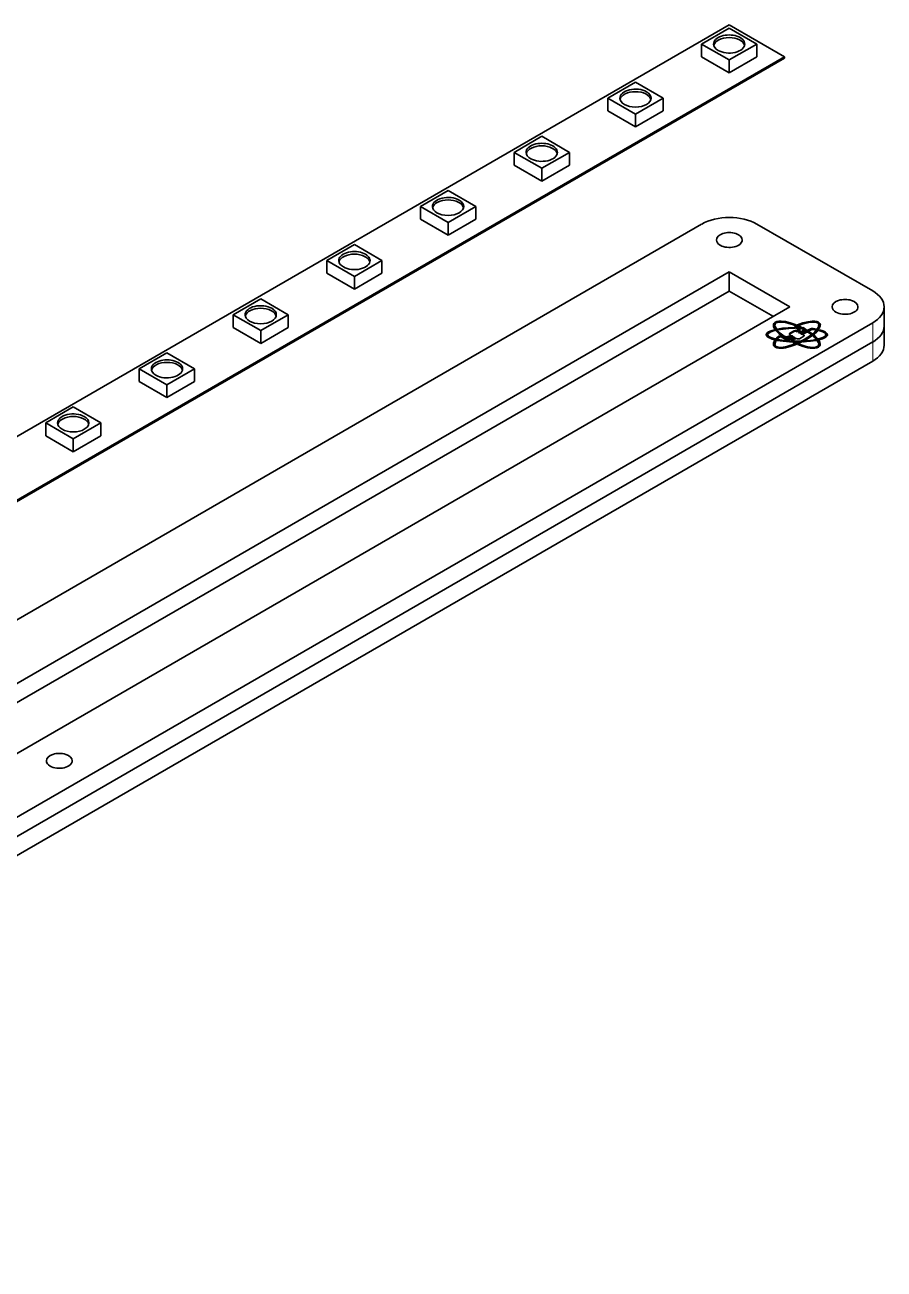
# Model space of a CAD drawing. Extents: x 276 to 1434, y 180 to 714.
# Drawn here: x 943.9 to 1053.8, y 555.1 to 714.2 of the extents above; entities that cross this region are included whole.
import ezdxf

# ---------------------------------------------------------------- set-up
doc = ezdxf.new("R2010")
doc.units = 0

msp = doc.modelspace()

# ---------------------------------------------------------------- linework, layer by layer
at = {"color": 7, "lineweight": 35}
for p, q in [((859.06, 613.23), (1033.97, 714.22)), ((1041.04, 710.13), (866.13, 609.15)), ((1041.04, 709.97), (866.13, 608.99)), ((854.46, 587.14), (1030.45, 688.75)), ((1033.97, 682.64), (858.35, 581.25)), ((1033.97, 680.19), (860.48, 580.02)), ((866.13, 576.76), (1041.75, 678.15)), ((1052.33, 676.12), (851.25, 560.03)), ((1052.33, 673.67), (851.25, 557.58)), ((1052.33, 673.67), (851.25, 557.58)), ((1052.33, 671.22), (851.25, 555.13))]:
    msp.add_line(p, q, dxfattribs=at)
at = {"color": 7, "lineweight": 35, "ltscale": 0.102061}
for p, q in [((1030.43, 711.77), (1033.97, 713.81)), ((1037.5, 711.77), (1033.97, 713.81)), ((1018.45, 704.85), (1021.98, 706.89)), ((1025.52, 704.85), (1021.98, 706.89)), ((970.49, 675.53), (974.03, 673.49)), ((977.56, 675.53), (974.03, 673.49)), ((958.5, 670.24), (962.04, 668.2)), ((965.57, 670.24), (962.04, 668.2)), ((958.5, 668.61), (962.04, 666.56)), ((965.57, 668.61), (962.04, 666.56)), ((946.52, 663.32), (950.05, 661.28)), ((953.59, 663.32), (950.05, 661.28)), ((946.52, 661.68), (950.05, 659.64)), ((953.59, 661.68), (950.05, 659.64))]:
    msp.add_line(p, q, dxfattribs=at)
at = {"color": 7, "lineweight": 35, "ltscale": 0.204123}
msp.add_line((1041.04, 710.13), (1033.97, 714.22), dxfattribs=at)
at = {"color": 7, "lineweight": 35, "ltscale": 0.040825}
for p, q in [((1030.43, 710.13), (1030.43, 711.77)), ((1037.5, 710.13), (1037.5, 711.77)), ((1033.97, 708.09), (1033.97, 709.73)), ((1018.45, 703.21), (1018.45, 704.85)), ((1025.52, 703.21), (1025.52, 704.85)), ((1021.98, 701.17), (1021.98, 702.8)), ((1006.46, 696.29), (1006.46, 697.92)), ((1013.53, 696.29), (1013.53, 697.92)), ((1009.99, 694.25), (1009.99, 695.88)), ((994.47, 689.37), (994.47, 691)), ((1001.54, 689.37), (1001.54, 691)), ((998, 687.33), (998, 688.96)), ((982.48, 682.45), (982.48, 684.08)), ((989.55, 682.45), (989.55, 684.08)), ((986.02, 680.41), (986.02, 682.04)), ((970.49, 675.53), (970.49, 677.16)), ((977.56, 675.53), (977.56, 677.16)), ((958.5, 668.61), (958.5, 670.24)), ((965.57, 668.61), (965.57, 670.24)), ((962.04, 666.56), (962.04, 668.2)), ((946.52, 661.68), (946.52, 663.32)), ((953.59, 661.68), (953.59, 663.32)), ((950.05, 659.64), (950.05, 661.28))]:
    msp.add_line(p, q, dxfattribs=at)
at = {"color": 7, "lineweight": 35, "ltscale": 0.102062}
for p, q in [((1030.43, 711.77), (1033.97, 709.73)), ((1037.5, 711.77), (1033.97, 709.73)), ((1030.43, 710.13), (1033.97, 708.09)), ((1037.5, 710.13), (1033.97, 708.09)), ((1018.45, 704.85), (1021.98, 702.8)), ((1025.52, 704.85), (1021.98, 702.8)), ((1018.45, 703.21), (1021.98, 701.17)), ((1025.52, 703.21), (1021.98, 701.17)), ((1006.46, 697.92), (1009.99, 699.97)), ((1013.53, 697.92), (1009.99, 699.97)), ((1006.46, 697.92), (1009.99, 695.88)), ((1013.53, 697.92), (1009.99, 695.88)), ((1006.46, 696.29), (1009.99, 694.25)), ((1013.53, 696.29), (1009.99, 694.25)), ((994.47, 691), (998, 693.04)), ((1001.54, 691), (998, 693.04)), ((994.47, 691), (998, 688.96)), ((1001.54, 691), (998, 688.96)), ((994.47, 689.37), (998, 687.33)), ((1001.54, 689.37), (998, 687.33)), ((982.48, 684.08), (986.02, 686.12)), ((989.55, 684.08), (986.02, 686.12)), ((982.48, 684.08), (986.02, 682.04)), ((989.55, 684.08), (986.02, 682.04)), ((982.48, 682.45), (986.02, 680.41)), ((989.55, 682.45), (986.02, 680.41)), ((970.49, 677.16), (974.03, 679.2)), ((977.56, 677.16), (974.03, 679.2)), ((970.49, 677.16), (974.03, 675.12)), ((977.56, 677.16), (974.03, 675.12)), ((958.5, 670.24), (962.04, 672.28)), ((965.57, 670.24), (962.04, 672.28)), ((946.52, 663.32), (950.05, 665.36)), ((953.59, 663.32), (950.05, 665.36))]:
    msp.add_line(p, q, dxfattribs=at)
at = {"color": 7, "lineweight": 35, "ltscale": 0.004083}
msp.add_line((1041.04, 709.97), (1041.04, 710.13), dxfattribs=at)
at = {"color": 7, "lineweight": 35, "ltscale": 0.427424}
msp.add_line((1052.33, 680.2), (1037.53, 688.75), dxfattribs=at)
at = {"color": 7, "lineweight": 35, "ltscale": 0.224538}
msp.add_line((1041.75, 678.15), (1033.97, 682.64), dxfattribs=at)
at = {"color": 7, "lineweight": 35, "ltscale": 0.061238}
msp.add_line((1033.97, 682.64), (1033.97, 680.19), dxfattribs=at)
at = {"color": 7, "lineweight": 35, "ltscale": 0.1633}
msp.add_line((1039.63, 676.93), (1033.97, 680.19), dxfattribs=at)
at = {"color": 7, "lineweight": 35, "ltscale": 0.061237}
for p, q in [((1053.8, 675.71), (1053.8, 678.16)), ((1053.8, 673.26), (1053.8, 675.71))]:
    msp.add_line(p, q, dxfattribs=at)
at = {"color": 7, "lineweight": 13, "ltscale": 0.002042}
for p, q in [((1039.86, 676.2), (1039.86, 676.12)), ((1045.4, 676.2), (1045.4, 676.12)), ((1042.29, 675.11), (1042.29, 675.03)), ((1042.59, 675.11), (1042.59, 675.03)), ((1042.63, 675.51), (1042.63, 675.43)), ((1042.8, 675.13), (1042.8, 675.05)), ((1043.08, 674.97), (1043.08, 674.89)), ((1043.18, 674.97), (1043.18, 674.89)), ((1043.51, 674.58), (1043.51, 674.5)), ((1044.3, 675.32), (1044.3, 675.24)), ((1044.72, 675.39), (1044.72, 675.31)), ((1040.2, 674.32), (1040.2, 674.24)), ((1040.77, 674.32), (1040.77, 674.24)), ((1041.3, 674.09), (1041.3, 674.01)), ((1041.61, 674.41), (1041.61, 674.33)), ((1041.64, 674.4), (1041.64, 674.32)), ((1042.16, 674.09), (1042.16, 674.01)), ((1042.2, 674.08), (1042.2, 674)), ((1043.63, 674.03), (1043.63, 673.94)), ((1045.25, 673.09), (1045.25, 673))]:
    msp.add_line(p, q, dxfattribs=at)
at = {"color": 7, "lineweight": 35, "ltscale": 0.040823}
msp.add_line((974.03, 673.49), (974.03, 675.12), dxfattribs=at)
at = {"color": 7, "lineweight": 35, "ltscale": 0.000151093}
for p, q in [((1038.92, 674.6), (1038.92, 674.61)), ((1038.92, 674.52), (1038.92, 674.53))]:
    msp.add_line(p, q, dxfattribs=at)
at = {"color": 7, "lineweight": 35, "ltscale": 0.002042}
for p, q in [((1038.92, 674.61), (1038.92, 674.53)), ((1038.92, 674.6), (1038.92, 674.52)), ((1039.76, 675.24), (1039.76, 675.16)), ((1041.83, 674.57), (1041.83, 674.49)), ((1042.3, 675.53), (1042.3, 675.45)), ((1042.41, 675.7), (1042.41, 675.62)), ((1042.57, 675.6), (1042.57, 675.52)), ((1042.68, 675.06), (1042.68, 674.98)), ((1042.85, 675.15), (1042.85, 675.06)), ((1042.86, 674.96), (1042.86, 674.87)), ((1043.24, 674.74), (1043.24, 674.66)), ((1043.42, 674.63), (1043.42, 674.55)), ((1044.43, 674.56), (1044.43, 674.47)), ((1045.43, 675.82), (1045.43, 675.74)), ((1045.51, 675.24), (1045.51, 675.15)), ((1040.22, 673.99), (1040.22, 673.91)), ((1040.49, 674.43), (1040.49, 674.35)), ((1041, 674.43), (1041, 674.35)), ((1041.14, 674.19), (1041.14, 674.1)), ((1041.59, 674.09), (1041.59, 674.01)), ((1041.62, 674.42), (1041.62, 674.34)), ((1041.9, 674.26), (1041.9, 674.18)), ((1042.11, 674.41), (1042.11, 674.33)), ((1042.17, 674.1), (1042.17, 674.02)), ((1042.39, 674.25), (1042.39, 674.17)), ((1042.42, 673.62), (1042.42, 673.53)), ((1042.63, 673.79), (1042.63, 673.71)), ((1042.93, 673.4), (1042.93, 673.32)), ((1045.43, 673.38), (1045.43, 673.3))]:
    msp.add_line(p, q, dxfattribs=at)
at = {"color": 7, "lineweight": 35, "ltscale": 0.001206}
msp.add_line((1039.79, 675.12), (1039.76, 675.16), dxfattribs=at)
at = {"color": 7, "lineweight": 35, "ltscale": 0.00204}
for p, q in [((1039.83, 675.82), (1039.83, 675.74)), ((1042.96, 674.9), (1042.96, 674.82)), ((1043.14, 674.79), (1043.14, 674.71)), ((1043.48, 675.18), (1043.48, 675.1)), ((1043.76, 675.02), (1043.76, 674.93)), ((1046.34, 674.6), (1046.34, 674.52)), ((1039.83, 673.38), (1039.83, 673.3)), ((1040.62, 674.43), (1040.62, 674.35)), ((1043.68, 673.82), (1043.68, 673.74)), ((1045.03, 673.99), (1045.03, 673.9))]:
    msp.add_line(p, q, dxfattribs=at)
at = {"color": 7, "lineweight": 35, "ltscale": 0.002404}
for p, q in [((1041.79, 674.55), (1041.71, 674.5)), ((1042.8, 675.13), (1042.72, 675.09)), ((1042.8, 675.05), (1042.72, 675)), ((1042.9, 674.98), (1042.99, 675.03)), ((1043.53, 674.85), (1043.61, 674.8)), ((1041.73, 674.36), (1041.64, 674.4)), ((1041.89, 674.4), (1041.97, 674.44)), ((1042.07, 674.39), (1041.99, 674.34)), ((1042.17, 674.23), (1042.25, 674.28)), ((1042.28, 674.03), (1042.2, 674.08)), ((1042.35, 674.23), (1042.26, 674.18)), ((1042.45, 674.07), (1042.53, 674.12))]:
    msp.add_line(p, q, dxfattribs=at)
at = {"color": 7, "lineweight": 35, "ltscale": 0.015889}
for p, q in [((1042.29, 675.11), (1041.74, 674.79)), ((1042.29, 675.03), (1041.74, 674.71)), ((1042.96, 674.09), (1043.51, 674.41))]:
    msp.add_line(p, q, dxfattribs=at)
at = {"color": 7, "lineweight": 13, "ltscale": 0.00204}
for p, q in [((1041.74, 674.79), (1041.74, 674.71)), ((1042.9, 675.13), (1042.9, 675.05)), ((1042.92, 675.35), (1042.92, 675.27)), ((1043.36, 674.81), (1043.36, 674.73)), ((1043.46, 674.81), (1043.46, 674.73)), ((1040, 673.09), (1040, 673.01)), ((1041.29, 674.34), (1041.29, 674.26)), ((1041.92, 674.24), (1041.92, 674.16))]:
    msp.add_line(p, q, dxfattribs=at)
at = {"color": 7, "lineweight": 35, "ltscale": 0.002509}
for p, q in [((1041.74, 674.62), (1041.83, 674.57)), ((1042.68, 675.06), (1042.59, 675.11)), ((1042.68, 674.98), (1042.59, 675.03)), ((1043.51, 674.58), (1043.42, 674.63)), ((1043.51, 674.5), (1043.42, 674.55)), ((1042.57, 674.14), (1042.66, 674.09))]:
    msp.add_line(p, q, dxfattribs=at)
at = {"color": 7, "lineweight": 35, "ltscale": 0.001149}
for p, q in [((1041.83, 674.57), (1041.79, 674.55)), ((1042.72, 675.09), (1042.68, 675.06)), ((1042.72, 675), (1042.68, 674.98)), ((1042.86, 674.96), (1042.9, 674.98)), ((1043, 674.92), (1042.96, 674.9)), ((1043.14, 674.79), (1043.18, 674.82)), ((1043.27, 674.76), (1043.24, 674.74)), ((1043.27, 674.68), (1043.24, 674.66)), ((1043.42, 674.63), (1043.46, 674.66)), ((1041.83, 674.49), (1041.79, 674.47)), ((1041.97, 674.44), (1042.01, 674.47)), ((1042.11, 674.41), (1042.07, 674.39)), ((1042.25, 674.28), (1042.29, 674.31))]:
    msp.add_line(p, q, dxfattribs=at)
at = {"color": 7, "lineweight": 35, "ltscale": 0.00095161}
msp.add_line((1042.31, 675.41), (1042.3, 675.45), dxfattribs=at)
at = {"color": 7, "lineweight": 35, "ltscale": 0.000445078}
msp.add_line((1042.38, 675.62), (1042.37, 675.6), dxfattribs=at)
at = {"color": 7, "lineweight": 13, "ltscale": 0.000886536}
msp.add_line((1042.38, 675.62), (1042.38, 675.58), dxfattribs=at)
at = {"color": 7, "lineweight": 35, "ltscale": 0.004508}
for p, q in [((1042.58, 675.63), (1042.41, 675.7)), ((1042.58, 675.55), (1042.41, 675.62))]:
    msp.add_line(p, q, dxfattribs=at)
at = {"color": 7, "lineweight": 35, "ltscale": 0.008363}
for p, q in [((1042.49, 675.43), (1042.78, 675.27)), ((1042.92, 675.35), (1042.63, 675.51))]:
    msp.add_line(p, q, dxfattribs=at)
at = {"color": 7, "lineweight": 35, "ltscale": 0.000190954}
msp.add_line((1042.57, 675.6), (1042.57, 675.61), dxfattribs=at)
at = {"color": 7, "lineweight": 35, "ltscale": 0.008362}
msp.add_line((1042.92, 675.27), (1042.63, 675.43), dxfattribs=at)
at = {"color": 7, "lineweight": 35, "ltscale": 0.004695}
for p, q in [((1042.72, 675.86), (1042.89, 675.79)), ((1042.93, 673.4), (1042.76, 673.33))]:
    msp.add_line(p, q, dxfattribs=at)
at = {"color": 7, "lineweight": 35, "ltscale": 0.001673}
msp.add_line((1042.8, 675.53), (1042.73, 675.53), dxfattribs=at)
at = {"color": 7, "lineweight": 35, "ltscale": 0.005906}
msp.add_line((1042.73, 675.53), (1042.94, 675.41), dxfattribs=at)
at = {"color": 7, "lineweight": 35, "ltscale": 0.000941467}
msp.add_line((1042.8, 675.53), (1042.8, 675.49), dxfattribs=at)
at = {"color": 7, "lineweight": 35, "ltscale": 0.000271606}
msp.add_line((1042.84, 675.2), (1042.85, 675.2), dxfattribs=at)
at = {"color": 7, "lineweight": 35, "ltscale": 0.002717}
for p, q in [((1042.96, 674.9), (1042.86, 674.96)), ((1042.96, 674.82), (1042.86, 674.87)), ((1043.24, 674.74), (1043.14, 674.79)), ((1043.24, 674.66), (1043.14, 674.71)), ((1042.01, 674.47), (1042.11, 674.41))]:
    msp.add_line(p, q, dxfattribs=at)
at = {"color": 7, "lineweight": 35, "ltscale": 0.001201}
for p, q in [((1042.94, 675.11), (1042.9, 675.13)), ((1043.5, 674.79), (1043.46, 674.81))]:
    msp.add_line(p, q, dxfattribs=at)
at = {"color": 7, "lineweight": 35, "ltscale": 0.001202}
for p, q in [((1042.94, 675.03), (1042.9, 675.05)), ((1042.99, 675.09), (1042.94, 675.11)), ((1043.22, 674.95), (1043.18, 674.97)), ((1043.22, 674.87), (1043.18, 674.89)), ((1043.26, 674.92), (1043.22, 674.95)), ((1043.5, 674.71), (1043.46, 674.73)), ((1041.71, 674.44), (1041.75, 674.42)), ((1041.75, 674.42), (1041.79, 674.4)), ((1041.99, 674.28), (1042.03, 674.26)), ((1042.03, 674.26), (1042.07, 674.23)), ((1042.26, 674.12), (1042.31, 674.1)), ((1042.31, 674.1), (1042.35, 674.07))]:
    msp.add_line(p, q, dxfattribs=at)
at = {"color": 7, "lineweight": 35, "ltscale": 0.002805}
msp.add_line((1042.94, 675.41), (1043.05, 675.41), dxfattribs=at)
at = {"color": 7, "lineweight": 35, "ltscale": 0.000624196}
msp.add_line((1042.97, 675.02), (1042.94, 675.03), dxfattribs=at)
at = {"color": 7, "lineweight": 35, "ltscale": 0.001148}
for p, q in [((1043, 674.84), (1042.96, 674.82)), ((1042.11, 674.33), (1042.07, 674.31))]:
    msp.add_line(p, q, dxfattribs=at)
at = {"color": 7, "lineweight": 35, "ltscale": 0.001881}
msp.add_line((1042.97, 675.17), (1043.03, 675.13), dxfattribs=at)
at = {"color": 7, "lineweight": 13, "ltscale": 0.001463}
for p, q in [((1042.99, 675.09), (1042.99, 675.03)), ((1043.26, 674.92), (1043.26, 674.87)), ((1043.54, 674.76), (1043.54, 674.7)), ((1041.71, 674.5), (1041.71, 674.44)), ((1041.99, 674.34), (1041.99, 674.28)), ((1042.26, 674.18), (1042.26, 674.12))]:
    msp.add_line(p, q, dxfattribs=at)
at = {"color": 7, "lineweight": 35, "ltscale": 0.002406}
for p, q in [((1043.08, 674.97), (1043, 674.92)), ((1043.08, 674.89), (1043, 674.84)), ((1043.18, 674.82), (1043.26, 674.87)), ((1043.36, 674.81), (1043.27, 674.76)), ((1043.36, 674.73), (1043.27, 674.68)), ((1043.46, 674.66), (1043.54, 674.7))]:
    msp.add_line(p, q, dxfattribs=at)
at = {"color": 7, "lineweight": 35, "ltscale": 0.007108}
for p, q in [((1043.46, 675.17), (1043.22, 675.02)), ((1043.36, 674.94), (1043.6, 675.08))]:
    msp.add_line(p, q, dxfattribs=at)
at = {"color": 7, "lineweight": 35, "ltscale": 0.000893331}
for p, q in [((1043.22, 675.02), (1043.25, 675.01)), ((1042.04, 674.18), (1042, 674.19)), ((1042.32, 674.02), (1042.28, 674.03))]:
    msp.add_line(p, q, dxfattribs=at)
at = {"color": 7, "lineweight": 35, "ltscale": 0.000626079}
msp.add_line((1043.24, 674.85), (1043.22, 674.87), dxfattribs=at)
at = {"color": 7, "lineweight": 35, "ltscale": 0.002403}
for p, q in [((1043.25, 675.01), (1043.33, 674.96)), ((1042, 674.19), (1041.92, 674.24))]:
    msp.add_line(p, q, dxfattribs=at)
at = {"color": 7, "lineweight": 35, "ltscale": 0.004962}
msp.add_line((1043.46, 675.08), (1043.29, 674.98), dxfattribs=at)
at = {"color": 7, "lineweight": 35, "ltscale": 0.000790719}
for p, q in [((1043.33, 674.96), (1043.36, 674.94)), ((1041.92, 674.24), (1041.9, 674.26))]:
    msp.add_line(p, q, dxfattribs=at)
at = {"color": 7, "lineweight": 35, "ltscale": 0.000707595}
for p, q in [((1043.48, 675.18), (1043.46, 675.17)), ((1043.48, 675.1), (1043.46, 675.08))]:
    msp.add_line(p, q, dxfattribs=at)
at = {"color": 7, "lineweight": 35, "ltscale": 0.004077}
msp.add_line((1043.63, 675.1), (1043.48, 675.18), dxfattribs=at)
at = {"color": 7, "lineweight": 35, "ltscale": 0.00209}
msp.add_line((1043.56, 675.06), (1043.48, 675.1), dxfattribs=at)
at = {"color": 7, "lineweight": 35, "ltscale": 0.007734}
msp.add_line((1043.76, 675.02), (1043.5, 674.86), dxfattribs=at)
at = {"color": 7, "lineweight": 35, "ltscale": 0.001204}
msp.add_line((1043.54, 674.76), (1043.5, 674.79), dxfattribs=at)
at = {"color": 7, "lineweight": 35, "ltscale": 0.000626839}
msp.add_line((1043.52, 674.69), (1043.5, 674.71), dxfattribs=at)
at = {"color": 7, "lineweight": 35, "ltscale": 0.005537}
msp.add_line((1043.76, 674.93), (1043.57, 674.82), dxfattribs=at)
at = {"color": 7, "lineweight": 35, "ltscale": 0.00070675}
msp.add_line((1043.6, 675.08), (1043.63, 675.1), dxfattribs=at)
at = {"color": 7, "lineweight": 35, "ltscale": 0.00078981}
for p, q in [((1043.61, 674.8), (1043.64, 674.78)), ((1041.92, 674.16), (1041.9, 674.18)), ((1042.2, 674.08), (1042.17, 674.1)), ((1042.2, 674), (1042.17, 674.02))]:
    msp.add_line(p, q, dxfattribs=at)
at = {"color": 7, "lineweight": 35, "ltscale": 0.007527}
msp.add_line((1043.64, 674.78), (1043.9, 674.93), dxfattribs=at)
at = {"color": 7, "lineweight": 35, "ltscale": 0.004002}
msp.add_line((1043.9, 674.93), (1043.76, 675.02), dxfattribs=at)
at = {"color": 7, "lineweight": 35, "ltscale": 0.002018}
msp.add_line((1043.83, 674.89), (1043.76, 674.93), dxfattribs=at)
at = {"color": 7, "lineweight": 35, "ltscale": 0.007577}
msp.add_line((1044.3, 675.32), (1044.04, 675.17), dxfattribs=at)
at = {"color": 7, "lineweight": 35, "ltscale": 0.004025}
msp.add_line((1044.04, 675.17), (1044.17, 675.09), dxfattribs=at)
at = {"color": 7, "lineweight": 35, "ltscale": 0.005589}
msp.add_line((1044.3, 675.24), (1044.11, 675.13), dxfattribs=at)
at = {"color": 7, "lineweight": 35, "ltscale": 0.007683}
msp.add_line((1044.17, 675.09), (1044.44, 675.24), dxfattribs=at)
at = {"color": 7, "lineweight": 35, "ltscale": 0.00392}
msp.add_line((1044.55, 674.46), (1044.43, 674.56), dxfattribs=at)
at = {"color": 7, "lineweight": 35, "ltscale": 0.004081}
msp.add_line((1044.7, 674.77), (1044.83, 674.68), dxfattribs=at)
at = {"color": 7, "lineweight": 35, "ltscale": 0.00334}
for p, q in [((1045.04, 675.22), (1045.12, 675.32)), ((1045.42, 674.07), (1045.5, 673.96))]:
    msp.add_line(p, q, dxfattribs=at)
at = {"color": 7, "lineweight": 35, "ltscale": 0.003343}
msp.add_line((1045.51, 675.24), (1045.42, 675.13), dxfattribs=at)
at = {"color": 7, "lineweight": 35, "ltscale": 0.001178}
msp.add_line((1045.51, 675.15), (1045.48, 675.12), dxfattribs=at)
at = {"color": 7, "lineweight": 13, "ltscale": 0.061238}
msp.add_line((1052.33, 673.67), (1052.33, 676.12), dxfattribs=at)
at = {"color": 7, "lineweight": 35, "ltscale": 0.001186}
msp.add_line((1040.22, 673.91), (1040.19, 673.87), dxfattribs=at)
at = {"color": 7, "lineweight": 35, "ltscale": 0.004602}
msp.add_line((1040.77, 674.32), (1040.62, 674.43), dxfattribs=at)
at = {"color": 7, "lineweight": 35, "ltscale": 0.004603}
msp.add_line((1040.77, 674.24), (1040.62, 674.35), dxfattribs=at)
at = {"color": 7, "lineweight": 35, "ltscale": 0.013694}
msp.add_line((1040.69, 674.28), (1041.16, 674.01), dxfattribs=at)
at = {"color": 7, "lineweight": 35, "ltscale": 0.004783}
for p, q in [((1041.3, 674.09), (1041.14, 674.19)), ((1041.3, 674.01), (1041.14, 674.1))]:
    msp.add_line(p, q, dxfattribs=at)
at = {"color": 7, "lineweight": 35, "ltscale": 0.008676}
for p, q in [((1041.9, 674.26), (1041.59, 674.09)), ((1041.9, 674.18), (1041.59, 674.01)), ((1041.74, 674.01), (1042.04, 674.18))]:
    msp.add_line(p, q, dxfattribs=at)
at = {"color": 7, "lineweight": 35, "ltscale": 0.000419028}
for p, q in [((1041.62, 674.42), (1041.61, 674.41)), ((1041.62, 674.34), (1041.61, 674.33))]:
    msp.add_line(p, q, dxfattribs=at)
at = {"color": 7, "lineweight": 35, "ltscale": 0.000655126}
for p, q in [((1041.64, 674.4), (1041.62, 674.42)), ((1041.64, 674.32), (1041.62, 674.34))]:
    msp.add_line(p, q, dxfattribs=at)
at = {"color": 7, "lineweight": 35, "ltscale": 0.001194}
msp.add_line((1041.68, 674.3), (1041.64, 674.32), dxfattribs=at)
at = {"color": 7, "lineweight": 35, "ltscale": 0.001825}
msp.add_line((1041.79, 674.47), (1041.73, 674.43), dxfattribs=at)
at = {"color": 7, "lineweight": 13, "ltscale": 0.000927734}
msp.add_line((1041.73, 674.36), (1041.73, 674.32), dxfattribs=at)
at = {"color": 7, "lineweight": 35, "ltscale": 0.000524257}
msp.add_line((1041.74, 674.33), (1041.76, 674.34), dxfattribs=at)
at = {"color": 7, "lineweight": 35, "ltscale": 0.001198}
msp.add_line((1041.96, 674.14), (1041.92, 674.16), dxfattribs=at)
at = {"color": 7, "lineweight": 35, "ltscale": 0.004983}
msp.add_line((1041.98, 673.85), (1042.18, 673.85), dxfattribs=at)
at = {"color": 7, "lineweight": 13, "ltscale": 0.000836182}
msp.add_line((1042, 674.19), (1042, 674.16), dxfattribs=at)
at = {"color": 7, "lineweight": 35, "ltscale": 0.001826}
for p, q in [((1042.07, 674.31), (1042.01, 674.27)), ((1042.35, 674.15), (1042.28, 674.11))]:
    msp.add_line(p, q, dxfattribs=at)
at = {"color": 7, "lineweight": 35, "ltscale": 0.007653}
msp.add_line((1042.42, 673.62), (1042.11, 673.62), dxfattribs=at)
at = {"color": 7, "lineweight": 35, "ltscale": 0.000468999}
for p, q in [((1042.17, 674.1), (1042.16, 674.09)), ((1042.17, 674.02), (1042.16, 674.01)), ((1042.3, 674.01), (1042.32, 674.02))]:
    msp.add_line(p, q, dxfattribs=at)
at = {"color": 7, "lineweight": 35, "ltscale": 0.001371}
msp.add_line((1042.25, 673.97), (1042.2, 674), dxfattribs=at)
at = {"color": 7, "lineweight": 35, "ltscale": 0.004726}
msp.add_line((1042.2, 673.57), (1042.38, 673.49), dxfattribs=at)
at = {"color": 7, "lineweight": 35, "ltscale": 0.003712}
msp.add_line((1042.42, 673.53), (1042.27, 673.54), dxfattribs=at)
at = {"color": 7, "lineweight": 13, "ltscale": 0.000849915}
msp.add_line((1042.28, 674.03), (1042.28, 674), dxfattribs=at)
at = {"color": 7, "lineweight": 35, "ltscale": 0.002719}
msp.add_line((1042.29, 674.31), (1042.39, 674.25), dxfattribs=at)
at = {"color": 7, "lineweight": 35, "ltscale": 0.001152}
for p, q in [((1042.39, 674.25), (1042.35, 674.23)), ((1042.39, 674.17), (1042.35, 674.15)), ((1042.53, 674.12), (1042.57, 674.14))]:
    msp.add_line(p, q, dxfattribs=at)
at = {"color": 7, "lineweight": 35, "ltscale": 0.004558}
msp.add_line((1042.38, 673.49), (1042.55, 673.56), dxfattribs=at)
at = {"color": 7, "lineweight": 35, "ltscale": 0.003468}
msp.add_line((1042.55, 673.56), (1042.42, 673.62), dxfattribs=at)
at = {"color": 7, "lineweight": 35, "ltscale": 0.000911296}
msp.add_line((1042.45, 673.52), (1042.42, 673.53), dxfattribs=at)
at = {"color": 7, "lineweight": 35, "ltscale": 0.006125}
msp.add_line((1042.87, 673.71), (1042.63, 673.71), dxfattribs=at)
at = {"color": 7, "lineweight": 35, "ltscale": 0.0043}
msp.add_line((1042.63, 673.67), (1042.8, 673.67), dxfattribs=at)
at = {"color": 7, "lineweight": 35, "ltscale": 0.001913}
msp.add_line((1042.93, 673.32), (1042.86, 673.29), dxfattribs=at)
at = {"color": 7, "lineweight": 35, "ltscale": 0.006878}
msp.add_line((1043.68, 673.82), (1043.44, 673.69), dxfattribs=at)
at = {"color": 7, "lineweight": 35, "ltscale": 0.002019}
msp.add_line((1043.68, 673.74), (1043.61, 673.7), dxfattribs=at)
at = {"color": 7, "lineweight": 35, "ltscale": 0.002231}
msp.add_line((1044.5, 674.42), (1044.43, 674.47), dxfattribs=at)
at = {"color": 7, "lineweight": 35, "ltscale": 0.003389}
msp.add_line((1045.12, 673.88), (1045.03, 673.99), dxfattribs=at)
at = {"color": 7, "lineweight": 35, "ltscale": 0.001119}
msp.add_line((1045.06, 673.87), (1045.03, 673.9), dxfattribs=at)
at = {"color": 7, "lineweight": 13, "ltscale": 0.061237}
msp.add_line((1052.33, 673.67), (1052.33, 671.22), dxfattribs=at)
at = {"color": 7, "lineweight": 35}
for points in [[(1043.77, 675.26), (1043.1, 675.61), (1042.43, 675.9), (1041.78, 676.12), (1041.18, 676.27), (1040.9, 676.31), (1040.64, 676.33), (1040.34, 676.33), (1040.07, 676.28), (1039.86, 676.2)], [(1043.77, 675.18), (1043.1, 675.53), (1042.43, 675.82), (1041.78, 676.04), (1041.18, 676.18), (1040.9, 676.23), (1040.64, 676.25), (1040.34, 676.24), (1040.07, 676.2), (1039.86, 676.12)], [(1040, 676.12), (1040.1, 676.16), (1040.22, 676.19), (1040.52, 676.22), (1040.87, 676.2), (1041.16, 676.15), (1041.48, 676.07), (1042.18, 675.86), (1042.9, 675.55), (1043.63, 675.18)], [(1045.4, 676.2), (1045.18, 676.28), (1044.91, 676.33), (1044.59, 676.33), (1044.33, 676.3), (1044.04, 676.26), (1043.41, 676.1), (1042.72, 675.86)], [(1045.4, 676.12), (1045.19, 676.2), (1044.93, 676.24), (1044.62, 676.25), (1044.37, 676.23), (1044.09, 676.19), (1043.48, 676.04), (1042.82, 675.82)], [(1042.89, 675.79), (1043.29, 675.93), (1043.66, 676.04), (1044.01, 676.13), (1044.33, 676.19), (1044.71, 676.22), (1045.02, 676.2), (1045.15, 676.16), (1045.25, 676.12)], [(1039.76, 675.24), (1039.46, 675.15), (1039.2, 675.06), (1038.99, 674.95), (1038.84, 674.84), (1038.75, 674.72), (1038.71, 674.6)], [(1038.71, 674.6), (1038.75, 674.48), (1038.84, 674.36), (1039, 674.25), (1039.2, 674.14), (1039.46, 674.05), (1039.77, 673.96)], [(1039.76, 675.16), (1039.46, 675.07), (1039.2, 674.97), (1039.01, 674.88), (1038.87, 674.78), (1038.77, 674.67), (1038.72, 674.56)], [(1039.85, 674.07), (1039.55, 674.15), (1039.31, 674.24), (1039.15, 674.32), (1039.03, 674.4), (1038.95, 674.5), (1038.92, 674.6)], [(1039.63, 675.82), (1039.66, 675.62), (1039.77, 675.4), (1039.94, 675.16), (1040.11, 674.96), (1040.32, 674.77), (1040.84, 674.35)], [(1041, 674.43), (1040.5, 674.82), (1040.3, 675.01), (1040.13, 675.19), (1039.97, 675.43), (1039.86, 675.64), (1039.83, 675.82)], [(1041, 674.35), (1040.5, 674.74), (1040.3, 674.93), (1040.13, 675.11), (1039.97, 675.34), (1039.86, 675.55), (1039.83, 675.74)], [(1042.3, 675.53), (1041.51, 675.5), (1040.79, 675.43), (1040.15, 675.33)], [(1042.3, 675.45), (1041.53, 675.42), (1040.83, 675.35), (1040.21, 675.26)], [(1040.23, 675.22), (1040.88, 675.32), (1041.6, 675.38), (1042.39, 675.42)], [(1041.74, 674.79), (1041.71, 674.77), (1041.69, 674.74), (1041.68, 674.71)], [(1041.68, 674.71), (1041.69, 674.68), (1041.71, 674.65), (1041.74, 674.62)], [(1042.37, 675.6), (1042.4, 675.51), (1042.49, 675.43)], [(1043.04, 675.18), (1043.01, 675.27), (1042.92, 675.35)], [(1043.69, 675.37), (1043.59, 675.45), (1043.44, 675.5)], [(1043.57, 674.5), (1043.56, 674.53), (1043.54, 674.56), (1043.51, 674.58)], [(1043.63, 675.18), (1044.24, 674.79), (1044.74, 674.4), (1044.94, 674.2), (1045.12, 674.02), (1045.29, 673.78), (1045.39, 673.57), (1045.43, 673.38)], [(1045.63, 673.38), (1045.59, 673.59), (1045.49, 673.81), (1045.31, 674.06), (1045.15, 674.24), (1044.96, 674.42), (1044.7, 674.64), (1044.41, 674.85), (1043.77, 675.26)], [(1045.63, 673.34), (1045.58, 673.55), (1045.46, 673.77), (1045.29, 674.01), (1045.11, 674.19), (1044.9, 674.39), (1044.4, 674.78), (1043.77, 675.18)], [(1044.72, 675.39), (1044.49, 675.39), (1044.39, 675.36), (1044.3, 675.32)], [(1044.72, 675.31), (1044.49, 675.31), (1044.39, 675.28), (1044.3, 675.24)], [(1045.43, 675.82), (1045.41, 675.68), (1045.35, 675.52), (1045.24, 675.35), (1045.11, 675.17), (1044.92, 674.98), (1044.7, 674.77)], [(1045.43, 675.74), (1045.41, 675.6), (1045.35, 675.45), (1045.26, 675.3), (1045.14, 675.13), (1044.97, 674.94), (1044.75, 674.74)], [(1044.83, 674.68), (1045.17, 674.99), (1045.42, 675.3), (1045.52, 675.45), (1045.59, 675.6), (1045.62, 675.71), (1045.63, 675.82)], [(1045.42, 675.13), (1045.71, 675.05), (1045.95, 674.96), (1046.11, 674.87), (1046.23, 674.79), (1046.31, 674.7), (1046.34, 674.6)], [(1046.34, 674.6), (1046.31, 674.51), (1046.23, 674.41), (1046.11, 674.33), (1045.95, 674.25), (1045.71, 674.15), (1045.42, 674.07)], [(1046.54, 674.6), (1046.52, 674.69), (1046.47, 674.77), (1046.39, 674.86), (1046.27, 674.95), (1045.94, 675.1), (1045.51, 675.24)], [(1046.54, 674.56), (1046.49, 674.67), (1046.39, 674.78), (1046.25, 674.88), (1046.06, 674.97), (1045.8, 675.07), (1045.51, 675.15)], [(1039.8, 674), (1039.51, 674.08), (1039.27, 674.18), (1039.13, 674.25), (1039.02, 674.33), (1038.94, 674.42), (1038.92, 674.52)], [(1040.2, 674.32), (1039.88, 673.97), (1039.77, 673.81), (1039.69, 673.66), (1039.64, 673.51), (1039.63, 673.38)], [(1040.2, 674.24), (1039.9, 673.91), (1039.78, 673.74), (1039.7, 673.59), (1039.65, 673.46), (1039.63, 673.34)], [(1039.83, 673.38), (1039.84, 673.5), (1039.88, 673.62), (1039.96, 673.77), (1040.07, 673.93), (1040.37, 674.26)], [(1039.86, 673.01), (1040.07, 672.92), (1040.33, 672.88), (1040.64, 672.87), (1040.9, 672.9), (1041.18, 672.94), (1041.78, 673.08), (1042.43, 673.3), (1043.1, 673.59), (1043.77, 673.94)], [(1043.63, 674.03), (1042.9, 673.65), (1042.17, 673.35), (1041.48, 673.13), (1041.16, 673.06), (1040.87, 673.01), (1040.51, 672.98), (1040.22, 673.01), (1040.1, 673.04), (1040, 673.09)], [(1043.63, 673.94), (1042.9, 673.57), (1042.17, 673.27), (1041.48, 673.05), (1041.16, 672.98), (1040.87, 672.93), (1040.51, 672.9), (1040.22, 672.93), (1040.1, 672.96), (1040, 673.01)], [(1040.13, 673.88), (1040.87, 673.77), (1041.7, 673.7), (1042.63, 673.67)], [(1040.49, 674.43), (1040.32, 674.4), (1040.2, 674.32)], [(1040.49, 674.35), (1040.32, 674.32), (1040.2, 674.24)], [(1042.63, 673.79), (1041.74, 673.81), (1040.93, 673.88), (1040.22, 673.99)], [(1042.63, 673.71), (1041.74, 673.73), (1040.93, 673.8), (1040.22, 673.91)], [(1040.84, 674.35), (1040.93, 674.3), (1041.04, 674.26), (1041.28, 674.23)], [(1041.29, 674.34), (1041.13, 674.37), (1041, 674.43)], [(1041.29, 674.26), (1041.13, 674.28), (1041, 674.35)], [(1041.16, 674.01), (1041.29, 673.96), (1041.45, 673.94), (1041.6, 673.96), (1041.74, 674.01)], [(1041.28, 674.23), (1041.53, 674.25), (1041.74, 674.33)], [(1042.16, 674.09), (1042.03, 673.98), (1042, 673.92), (1041.98, 673.85)], [(1042.18, 673.85), (1042.21, 673.93), (1042.3, 674.01)], [(1042.76, 673.33), (1043.43, 673.1), (1044.05, 672.94), (1044.34, 672.9), (1044.6, 672.87), (1044.92, 672.88), (1045.18, 672.92), (1045.4, 673.01)], [(1045.25, 673.09), (1045.15, 673.04), (1045.02, 673.01), (1044.71, 672.98), (1044.34, 673.02), (1044.02, 673.07), (1043.69, 673.15), (1043.32, 673.26), (1042.93, 673.4)], [(1045.25, 673), (1045.15, 672.96), (1045.02, 672.93), (1044.71, 672.9), (1044.34, 672.93), (1044.02, 672.99), (1043.69, 673.07), (1043.32, 673.18), (1042.93, 673.32)], [(1043.51, 674.41), (1043.54, 674.44), (1043.56, 674.47), (1043.57, 674.5)], [(1046.34, 674.52), (1046.31, 674.43), (1046.24, 674.34), (1046.13, 674.26), (1045.98, 674.18), (1045.75, 674.09), (1045.47, 674)]]:
    msp.add_lwpolyline(points, dxfattribs=at)
for centre, radius, start, end in [((1041.43, 676.46), 2.07, 216.1998, 219.9538), ((1040.15, 675.83), 0.325, 117.3232, 180.9782), ((1041.86, 676.54), 2.09, 215.2425, 218.9375), ((1041.81, 674.59), 0.136, 118.0796, 146.5135), ((1042.44, 674.81), 0.334, 63.5431, 116.4569), ((1042.44, 674.73), 0.334, 63.5431, 116.4569), ((1042.55, 675.65), 0.28, 204.8704, 235.684), ((1042.53, 675.59), 0.151, 136.5836, 172.2044), ((1042.53, 675.51), 0.158, 137.1077, 162.5656), ((1042.62, 675.6), 0.0475, 147.5274, 176.9152), ((1042.68, 675.61), 0.103, 185.6492, 246.3234), ((1042.68, 675.53), 0.103, 185.6492, 246.3234), ((1042.73, 675.16), 0.12, 20.9396, 63.5438), ((1040.01, 669.37), 6.77, 63.3279, 65.6722), ((1042.85, 675.04), 0.103, 89.0153, 118.421), ((1042.85, 674.96), 0.103, 89.0153, 118.421), ((1042.86, 674.95), 0.245, 62.4705, 91.0256), ((1042.85, 675.03), 0.117, 63.6356, 89.3541), ((1042.85, 674.95), 0.117, 63.6356, 89.3541), ((1042.82, 675.06), 0.232, 21.4371, 63.8984), ((1042.97, 675.05), 0.0365, 7.7109, 67.5287), ((1042.97, 675.06), 0.0365, 292.4769, 352.2938), ((1042.91, 675.18), 0.137, 339.6554, 359.8554), ((1043.13, 674.88), 0.11, 62.3887, 117.6076), ((1043.13, 674.79), 0.11, 62.3887, 117.6076), ((1043.25, 674.89), 0.0365, 7.7091, 67.5205), ((1043.25, 674.9), 0.0365, 292.4748, 352.3165), ((1043.41, 674.71), 0.11, 62.3817, 117.6137), ((1043.41, 674.63), 0.11, 62.3817, 117.6137), ((1039.93, 668.55), 7.79, 61.0717, 63.2109), ((1043.46, 674.73), 0.139, 60.8533, 76.1127), ((1043.53, 674.73), 0.0365, 7.7109, 67.5287), ((1043.53, 674.74), 0.0365, 292.4769, 352.2938), ((1039.91, 680.54), 7.5, 299.7313, 307.0991), ((1044.61, 674.92), 0.365, 80.5338, 117.4799), ((1043.37, 666.55), 8.83, 79.1159, 81.5473), ((1043.5, 667.05), 8.43, 78.8824, 81.6553), ((1043.47, 666.79), 8.61, 79.2991, 81.6337), ((1045.11, 675.83), 0.325, 359.1081, 62.8798), ((1041.13, 672.98), 1.68, 139.6708, 144.2907), ((1040.15, 673.38), 0.326, 178.838, 242.6494), ((1040.15, 673.3), 0.326, 178.838, 242.6494), ((1041.52, 672.87), 1.72, 139.318, 143.9033), ((1040.45, 674.18), 0.12, 115.9964, 134.0778), ((1040.53, 674.02), 0.296, 93.2839, 117.4524), ((1040.55, 673.87), 0.569, 82.6478, 95.4304), ((1040.55, 673.78), 0.569, 82.6478, 95.4304), ((1040.55, 674.01), 0.306, 62.1925, 95.5283), ((1041.24, 675.05), 0.869, 236.9399, 263.1264), ((1041.24, 674.97), 0.869, 236.9399, 263.1264), ((1041.33, 674.95), 0.608, 266.9978, 297.4313), ((1041.33, 674.87), 0.608, 266.9978, 297.4313), ((1041.45, 674.38), 0.324, 242.9453, 296.6031), ((1041.45, 674.3), 0.324, 242.9453, 296.6031), ((1041.72, 674.47), 0.0365, 112.4714, 172.2891), ((1041.72, 674.48), 0.0365, 187.7109, 247.5286), ((1041.81, 674.5), 0.171, 240.7414, 254.5892), ((1041.84, 674.49), 0.11, 242.3802, 297.6198), ((1042, 674.31), 0.0365, 112.479, 172.3056), ((1042, 674.32), 0.0365, 187.7061, 247.5224), ((1042.33, 673.67), 0.374, 117.4796, 151.7167), ((1042.12, 674.33), 0.11, 242.3884, 297.6121), ((1042.52, 674.2), 0.702, 234.7205, 243.5183), ((1042.28, 674.15), 0.0365, 112.4694, 172.2948), ((1042.28, 674.16), 0.0365, 187.7123, 247.5249), ((1042.4, 674.17), 0.11, 242.3802, 297.6198), ((1042.7, 683.26), 9.47, 269.5642, 272.1277), ((1042.81, 674.39), 0.334, 243.5418, 296.4567), ((1039.83, 680.21), 7.18, 294.4174, 296.6424), ((1042.93, 685.9), 12.22, 272.4197, 280.3439), ((1043.44, 674.38), 0.136, 33.4846, 61.9205), ((1039.91, 680.45), 7.5, 299.7313, 307.0991), ((1042.98, 685.27), 11.48, 273.5282, 280.3261), ((1042.98, 685.19), 11.48, 273.5282, 280.3261), ((1039.89, 680.73), 7.82, 299.7452, 306.6183), ((1045.1, 673.38), 0.326, 297.1113, 0.8033), ((1045.1, 673.29), 0.326, 297.1113, 0.8033)]:
    msp.add_arc(centre, radius, start, end, dxfattribs=at)
for centre, major_axis, ratio, start_param, end_param in [((1033.97, 711.77), (2, 0), 0.57735, 0, 3.141593), ((1033.97, 711.77), (2, 0), 0.57735, 3.141593, 3.926991), ((1033.97, 711.44), (2, 0), 0.57735, 0.141901, 2.999695), ((1033.97, 711.77), (2, 0), 0.57735, 3.926991, 6.283185), ((1021.98, 704.85), (2, 0), 0.57735, 0.785398, 3.141593), ((1021.98, 704.85), (2, 0), 0.57735, 3.141593, 6.283185), ((1021.98, 704.52), (2, 0), 0.57735, 0.141901, 2.999695), ((1021.98, 704.85), (2, 0), 0.57735, 0, 0.785398), ((1009.99, 697.92), (2, 0), 0.57735, 0, 3.141593), ((1009.99, 697.6), (2, 0), 0.57735, 0.141901, 2.999695), ((1009.99, 697.92), (2, 0), 0.57735, 3.141593, 3.926991), ((1009.99, 697.92), (2, 0), 0.57735, 3.926991, 6.283185), ((998, 691), (2, 0), 0.57735, 0.785398, 3.141593), ((998, 691), (2, 0), 0.57735, 3.141593, 6.283185), ((998, 690.68), (2, 0), 0.57735, 0.141901, 2.999695), ((998, 691), (2, 0), 0.57735, 0, 0.785398), ((1033.99, 686.71), (5, 0), 0.57735, 0.785398, 2.356194), ((1033.99, 686.71), (1.65, 0), 0.57735, 6.283185, 9.424778), ((1033.99, 686.71), (1.65, 0), 0.57735, 3.141593, 3.926991), ((1033.99, 686.71), (1.65, 0), 0.57735, 3.926991, 6.283185), ((986.02, 684.08), (2, 0), 0.57735, 0, 3.141593), ((986.02, 684.08), (2, 0), 0.57735, 3.141593, 3.926991), ((986.02, 683.75), (2, 0), 0.57735, 0.141901, 2.999695), ((986.02, 684.08), (2, 0), 0.57735, 3.926991, 6.283185), ((1048.8, 678.16), (5, 0), 0.57735, 0, 0.785398), ((974.03, 677.16), (2, 0), 0.57735, 0.785398, 3.141593), ((974.03, 676.83), (2, 0), 0.57735, 0.141901, 2.999695), ((974.03, 677.16), (2, 0), 0.57735, 0, 0.785398), ((1048.8, 678.16), (1.65, 0), 0.57735, 6.283185, 9.424778), ((1048.8, 678.16), (1.65, 0), 0.57735, 3.141593, 3.926991), ((1048.8, 678.16), (1.65, 0), 0.57735, 3.926991, 6.283185), ((1048.8, 678.16), (5, 0), 0.57735, 5.497787, 6.283185), ((974.03, 677.16), (2, 0), 0.57735, 3.141593, 6.283185), ((1043.5, 674.29), (3.84, -1.7), 0.302539, 2.924293, 3.27475), ((1041.6, 674.2), (4, 1.79), 0.295931, 6.151411, 6.494026), ((1042.87, 674.66), (3.95, 0.05), 0.203249, 2.793122, 3.138882), ((1041.78, 674.71), (2.86, 0.1), 0.23153, 2.304439, 2.730098), ((1043.55, 674.18), (3.89, -1.72), 0.300764, 2.925658, 3.244593), ((1041.54, 674.09), (4.06, 1.82), 0.293667, 6.181039, 6.492307), ((1035.32, 675.12), (11.23, -0.53), 0.146057, 6.059584, 6.290106), ((1048.8, 675.71), (5, 0), 0.57735, 5.497787, 6.283185), ((1048.8, 675.71), (5, 0), 0.57735, 5.497787, 6.283185), ((1043.13, 674.78), (3.46, 1.57), 0.317248, 2.998614, 3.364899), ((1041.65, 674.99), (3.94, -1.78), 0.297719, 6.072172, 6.416666), ((1043.03, 674.51), (3.49, 0.06), 0.237119, 5.495532, 5.879385), ((1048.8, 673.26), (5, 0), 0.57735, 5.497787, 6.283185), ((962.04, 670.24), (2, 0), 0.57735, 0, 3.141593), ((962.04, 670.24), (2, 0), 0.57735, 3.141593, 3.926991), ((962.04, 669.91), (2, 0), 0.57735, 0.141901, 2.999695), ((962.04, 670.24), (2, 0), 0.57735, 3.926991, 6.283185), ((950.05, 663.32), (2, 0), 0.57735, 0.785398, 3.141593), ((950.05, 662.99), (2, 0), 0.57735, 0.141901, 2.999695), ((950.05, 663.32), (2, 0), 0.57735, 0, 0.785398), ((950.05, 663.32), (2, 0), 0.57735, 3.141593, 6.283185), ((948.26, 620.12), (1.65, 0), 0.57735, 6.283185, 9.424778), ((948.26, 620.12), (1.65, 0), 0.57735, 3.141593, 3.926991), ((948.26, 620.12), (1.65, 0), 0.57735, 3.926991, 6.283185)]:
    msp.add_ellipse(centre, major_axis=major_axis, ratio=ratio, start_param=start_param, end_param=end_param, dxfattribs=at)

doc.saveas('drawing.dxf')
